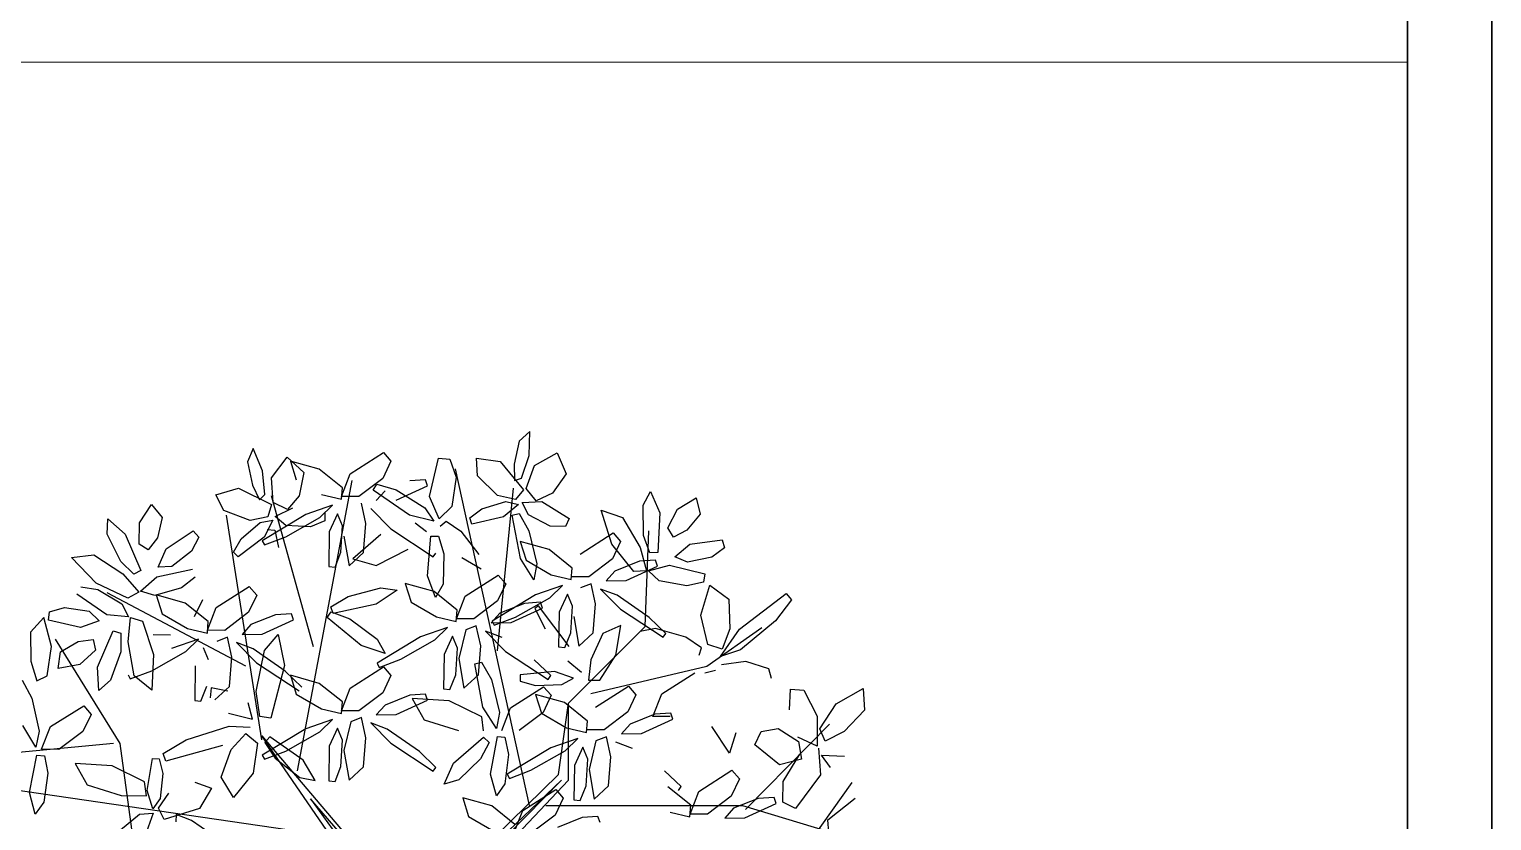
# Model space of a CAD drawing. Header units: inches. Extents: x 20.1 to 40.1, y 20 to 50.
# Drawn here: x 26.637 to 30.107, y 22.429 to 24.307 of the extents above; entities that cross this region are included whole.
import ezdxf

# ---------------------------------------------------------------- set-up
doc = ezdxf.new("R2010")
doc.units = ezdxf.units.IN
doc.header["$LTSCALE"] = 0.85
doc.header["$MEASUREMENT"] = 0

msp = doc.modelspace()

# ---------------------------------------------------------------- linework, layer by layer
at = {"lineweight": 30}
for p, q in [((29.9074, 20.2283), (29.9074, 32.0283)), ((30.1074, 20.0283), (30.1074, 32.0283))]:
    msp.add_line(p, q, dxfattribs=at)
at = {"lineweight": 9}
msp.add_line((25.2074, 24.2283), (29.9074, 24.2283), dxfattribs=at)
at = {"color": 62}
for p, q in [((27.7993, 23.3297), (27.7875, 23.2748)), ((27.8243, 23.3528), (27.7993, 23.3297)), ((27.8231, 23.2956), (27.8243, 23.3528)), ((27.477, 23.3025), (27.4947, 23.282)), ((27.5868, 23.1985), (27.6076, 23.2891)), ((27.6076, 23.2891), (27.6346, 23.2869)), ((27.7008, 23.2474), (27.6983, 23.289)), ((27.6983, 23.289), (27.7541, 23.2812)), ((27.8049, 23.2421), (27.8231, 23.2956)), ((27.8357, 23.2716), (27.8895, 23.3021)), ((27.8895, 23.3021), (27.9112, 23.2522)), ((27.4947, 23.282), (27.4755, 23.2413)), ((27.6346, 23.2869), (27.6495, 23.2445)), ((27.7541, 23.2812), (27.8099, 23.2141)), ((27.7875, 23.2748), (27.7881, 23.2361)), ((27.8156, 23.2169), (27.8357, 23.2716)), ((27.4617, 23.2279), (27.5076, 23.2145)), ((27.5078, 23.1896), (27.5822, 23.2237)), ((27.5772, 23.2379), (27.5395, 23.2353)), ((27.5822, 23.2237), (27.5772, 23.2379)), ((27.6495, 23.2445), (27.6392, 23.1742)), ((27.748, 23.2006), (27.7008, 23.2474)), ((27.7881, 23.2361), (27.8049, 23.2421)), ((27.9112, 23.2522), (27.8784, 23.2066)), ((27.5389, 23.1537), (27.4531, 23.2132)), ((27.5076, 23.2145), (27.5756, 23.1718)), ((27.6097, 23.1456), (27.5868, 23.1985)), ((27.7109, 23.1693), (27.7678, 23.1861)), ((27.7904, 23.1912), (27.748, 23.2006)), ((27.7678, 23.1861), (27.7974, 23.1793)), ((27.8099, 23.2141), (27.7904, 23.1912)), ((27.8066, 23.1843), (27.8532, 23.1866)), ((27.8211, 23.1548), (27.8066, 23.1843)), ((27.8394, 23.1882), (27.8156, 23.2169)), ((27.8784, 23.2066), (27.8394, 23.1882)), ((27.8532, 23.1866), (27.9179, 23.1464)), ((28.0938, 23.178), (28.1112, 23.2103)), ((28.1112, 23.2103), (28.133, 23.1597)), ((28.1749, 23.1685), (28.2196, 23.1953)), ((28.2196, 23.1953), (28.2286, 23.1563)), ((27.447, 23.1695), (27.4945, 23.1214)), ((27.5972, 23.1396), (27.5389, 23.1537)), ((27.5756, 23.1718), (27.5972, 23.1396)), ((27.6392, 23.1742), (27.6097, 23.1456)), ((27.6819, 23.1478), (27.7109, 23.1693)), ((27.7625, 23.1502), (27.6872, 23.1326)), ((27.7974, 23.1793), (27.7625, 23.1502)), ((27.7827, 23.1537), (27.7992, 23.1582)), ((27.8023, 23.0512), (27.7827, 23.1537)), ((27.7992, 23.1582), (27.8226, 23.1165)), ((27.8727, 23.1279), (27.8211, 23.1548)), ((28.0194, 23.085), (27.9939, 23.1655)), ((27.9939, 23.1655), (28.0445, 23.1481)), ((28.0944, 23.1059), (28.0938, 23.178)), ((28.133, 23.1597), (28.1285, 23.0658)), ((28.1519, 23.1238), (28.1749, 23.1685)), ((28.2286, 23.1563), (28.1974, 23.1184)), ((27.4945, 23.1214), (27.5954, 23.055)), ((27.5794, 23.1146), (27.5529, 23.1351)), ((27.6121, 23.1279), (27.6259, 23.1395)), ((27.6259, 23.1395), (27.6611, 23.1162)), ((27.6611, 23.1162), (27.7035, 23.0607)), ((27.6872, 23.1326), (27.6819, 23.1478)), ((27.8226, 23.1165), (27.8411, 23.0384)), ((27.9093, 23.1272), (27.8727, 23.1279)), ((27.9179, 23.1464), (27.9093, 23.1272)), ((28.0445, 23.1481), (28.0865, 23.0774)), ((28.1655, 23.1019), (28.1519, 23.1238)), ((28.1974, 23.1184), (28.1655, 23.1019)), ((27.5822, 23.0103), (27.59, 23.1039)), ((27.59, 23.1039), (27.6081, 23.1041)), ((27.6081, 23.1041), (27.6207, 23.0624)), ((27.8705, 23.0724), (27.8019, 23.0919)), ((27.8019, 23.0919), (27.8157, 23.0473)), ((27.9441, 23.0617), (28.0224, 23.1118)), ((28.0401, 23.0913), (28.021, 23.0507)), ((28.0224, 23.1118), (28.0401, 23.0913)), ((28.1095, 23.0648), (28.0944, 23.1059)), ((28.1685, 23.055), (28.2043, 23.0854)), ((28.2043, 23.0854), (28.2811, 23.0959)), ((28.2811, 23.0959), (28.2864, 23.0765)), ((27.4602, 23.0344), (27.5362, 23.073)), ((27.5954, 23.055), (27.6019, 23.0639)), ((27.6207, 23.0624), (27.6186, 22.9903)), ((27.709, 23.0258), (27.6631, 23.0527)), ((27.834, 23.0003), (27.8023, 23.0512)), ((27.8157, 23.0473), (27.8756, 23.0126)), ((28.1285, 23.0658), (28.1095, 23.0648)), ((28.2864, 23.0765), (28.2567, 23.0545)), ((27.6713, 22.9619), (27.7497, 23.012)), ((27.7497, 23.012), (27.7674, 22.9915)), ((27.8411, 23.0384), (27.834, 23.0003)), ((27.5096, 22.9758), (27.4596, 22.9427)), ((27.4713, 22.9819), (27.5096, 22.9758)), ((27.5978, 22.9726), (27.5291, 22.992)), ((27.5291, 22.992), (27.543, 22.9474)), ((27.6009, 22.9588), (27.5822, 23.0103)), ((27.6186, 22.9903), (27.6009, 22.9588)), ((27.7674, 22.9915), (27.7482, 22.9508)), ((27.9021, 22.9871), (27.8382, 22.9649)), ((27.8718, 22.9581), (27.9021, 22.9871)), ((27.543, 22.9474), (27.6029, 22.9128)), ((27.6524, 22.9287), (27.5978, 22.9726)), ((27.6506, 22.9081), (27.6713, 22.9619)), ((27.7482, 22.9508), (27.6917, 22.9078)), ((27.8382, 22.9649), (27.7349, 22.9024)), ((27.8122, 22.9448), (27.7538, 22.9216)), ((27.791, 22.912), (27.8718, 22.9581)), ((27.8499, 22.9474), (27.8122, 22.9448)), ((27.8549, 22.9332), (27.8499, 22.9474)), ((27.6029, 22.9128), (27.6502, 22.9018)), ((27.6502, 22.9018), (27.6524, 22.9287)), ((27.6917, 22.9078), (27.6506, 22.9081)), ((27.7538, 22.9216), (27.733, 22.8983)), ((27.7401, 22.8928), (27.791, 22.912)), ((27.7805, 22.8991), (27.8549, 22.9332)), ((27.8453, 22.9388), (27.8362, 22.9326)), ((27.8362, 22.9326), (27.8607, 22.884)), ((27.894, 22.9236), (27.8929, 22.8418)), ((27.6294, 22.8873), (27.5655, 22.8651)), ((27.5991, 22.8583), (27.6294, 22.8873)), ((27.6724, 22.8819), (27.6563, 22.8138)), ((27.6976, 22.8916), (27.6724, 22.8819)), ((27.7081, 22.8441), (27.6976, 22.8916)), ((27.7589, 22.8642), (27.7197, 22.879)), ((27.7197, 22.879), (27.7672, 22.8309)), ((27.733, 22.8983), (27.7805, 22.8991)), ((27.7349, 22.9024), (27.7401, 22.8928)), ((27.5655, 22.8651), (27.4621, 22.8026)), ((27.5183, 22.8122), (27.5991, 22.8583)), ((27.641, 22.867), (27.6213, 22.8237)), ((27.6531, 22.8382), (27.641, 22.867)), ((27.649, 22.7755), (27.6531, 22.8382)), ((27.7026, 22.7751), (27.7081, 22.8441)), ((27.8929, 22.8418), (27.9078, 22.8402)), ((27.4674, 22.7929), (27.5183, 22.8122)), ((27.6213, 22.8237), (27.6201, 22.7419)), ((27.6563, 22.8138), (27.6683, 22.7435)), ((27.6939, 22.8012), (27.7103, 22.8057)), ((27.7103, 22.8057), (27.7337, 22.764)), ((27.7672, 22.8309), (27.8681, 22.7645)), ((27.8746, 22.7734), (27.8353, 22.811)), ((27.4947, 22.7736), (27.4755, 22.7329)), ((27.477, 22.7941), (27.4947, 22.7736)), ((27.6351, 22.7403), (27.649, 22.7755)), ((27.6683, 22.7435), (27.7026, 22.7751)), ((27.7134, 22.6987), (27.6939, 22.8012)), ((27.8831, 22.7828), (27.8016, 22.7753)), ((27.8016, 22.7753), (27.8016, 22.7603)), ((27.8681, 22.7645), (27.8746, 22.7734)), ((27.6201, 22.7419), (27.6351, 22.7403)), ((27.7337, 22.764), (27.7523, 22.6859)), ((27.779, 22.6971), (27.8573, 22.7471)), ((27.8016, 22.7603), (27.838, 22.7501)), ((27.838, 22.7501), (27.9008, 22.7527)), ((27.8573, 22.7471), (27.8751, 22.7267)), ((27.5395, 22.727), (27.4811, 22.7037)), ((27.5078, 22.6812), (27.5822, 22.7153)), ((27.5772, 22.7295), (27.5395, 22.727)), ((27.6331, 22.7139), (27.5452, 22.7189)), ((27.5452, 22.7189), (27.5737, 22.6688)), ((27.5822, 22.7153), (27.5772, 22.7295)), ((27.7104, 22.6756), (27.6331, 22.7139)), ((27.7452, 22.6478), (27.7134, 22.6987)), ((27.9069, 22.7093), (27.8382, 22.7288)), ((27.8382, 22.7288), (27.852, 22.6841)), ((27.8751, 22.7267), (27.8559, 22.686)), ((27.4603, 22.6804), (27.5078, 22.6812)), ((27.5737, 22.6688), (27.655, 22.643)), ((27.7149, 22.6424), (27.7104, 22.6756)), ((27.7523, 22.6859), (27.7452, 22.6478)), ((27.7583, 22.6433), (27.779, 22.6971)), ((27.8559, 22.686), (27.7993, 22.643)), ((27.7313, 22.5396), (27.7476, 22.629)), ((27.7476, 22.629), (27.7656, 22.6276)), ((27.3486, 22.6058), (27.3474, 22.524)), ((27.3836, 22.5959), (27.3956, 22.5256)), ((27.4945, 22.613), (27.5954, 22.5466)), ((27.6438, 22.566), (27.715, 22.6273)), ((27.728, 22.6148), (27.7079, 22.5763)), ((27.715, 22.6273), (27.728, 22.6148)), ((27.7656, 22.6276), (27.7744, 22.5863)), ((27.8746, 22.6018), (27.7712, 22.5393)), ((27.8274, 22.5489), (27.9082, 22.595)), ((27.6211, 22.5162), (27.6438, 22.566)), ((27.7079, 22.5763), (27.6558, 22.5263)), ((27.7744, 22.5863), (27.7657, 22.517)), ((27.3624, 22.5224), (27.3763, 22.5576)), ((27.3956, 22.5256), (27.4299, 22.5573)), ((27.5954, 22.5466), (27.6019, 22.5555)), ((27.6558, 22.5263), (27.6211, 22.5162)), ((27.7452, 22.4882), (27.7313, 22.5396)), ((27.7712, 22.5393), (27.7765, 22.5296)), ((27.7765, 22.5296), (27.8274, 22.5489)), ((27.3474, 22.524), (27.3624, 22.5224)), ((27.7657, 22.517), (27.7452, 22.4882)), ((27.8077, 22.4535), (27.886, 22.5036)), ((27.886, 22.5036), (27.9038, 22.4831)), ((27.7342, 22.4642), (27.6655, 22.4837)), ((27.6655, 22.4837), (27.6793, 22.439)), ((27.7888, 22.4204), (27.7342, 22.4642)), ((27.9038, 22.4831), (27.8846, 22.4424)), ((27.6793, 22.439), (27.7392, 22.4044)), ((27.787, 22.3997), (27.8077, 22.4535)), ((27.8846, 22.4424), (27.828, 22.3995))]:
    msp.add_line(p, q, dxfattribs=at)
at = {"color": 60}
for p, q in [((27.1684, 23.3118), (27.1549, 23.2805)), ((27.1906, 23.259), (27.1684, 23.3118)), ((27.2119, 23.2422), (27.2486, 23.2919)), ((27.2486, 23.2919), (27.2887, 23.2552)), ((27.3986, 23.2524), (27.477, 23.3025)), ((27.1549, 23.2805), (27.1665, 23.2255)), ((27.1957, 23.2027), (27.1906, 23.259)), ((27.3251, 23.2631), (27.2564, 23.2825)), ((27.2564, 23.2825), (27.2703, 23.2379)), ((27.2887, 23.2552), (27.2773, 23.2002)), ((27.3797, 23.2192), (27.3251, 23.2631)), ((27.1665, 23.2255), (27.1829, 23.1904)), ((27.2158, 23.184), (27.2119, 23.2422)), ((27.3775, 23.1923), (27.3797, 23.2192)), ((27.3779, 23.1986), (27.3986, 23.2524)), ((27.4755, 23.2413), (27.419, 23.1983)), ((27.4531, 23.2132), (27.4617, 23.2279)), ((27.0793, 23.2022), (27.1334, 23.2177)), ((27.0985, 23.1652), (27.0793, 23.2022)), ((27.1334, 23.2177), (27.2117, 23.1792)), ((27.1829, 23.1904), (27.1957, 23.2027)), ((27.2492, 23.1675), (27.2158, 23.184)), ((27.2773, 23.2002), (27.2492, 23.1675)), ((27.3302, 23.2033), (27.3775, 23.1923)), ((27.419, 23.1983), (27.3779, 23.1986)), ((27.4811, 23.212), (27.4603, 23.1888)), ((26.8985, 23.1356), (26.927, 23.1793)), ((26.927, 23.1793), (26.9521, 23.1482)), ((27.1607, 23.1417), (27.0985, 23.1652)), ((27.2032, 23.1503), (27.1607, 23.1417)), ((27.2928, 23.1556), (27.1894, 23.0931)), ((27.2117, 23.1792), (27.2032, 23.1503)), ((27.2207, 23.1506), (27.2624, 23.1717)), ((27.246, 23.1296), (27.2207, 23.1506)), ((27.3567, 23.1778), (27.2928, 23.1556)), ((27.3264, 23.1488), (27.3567, 23.1778)), ((27.3378, 23.1613), (27.3378, 23.1402)), ((27.3683, 23.1574), (27.3486, 23.1142)), ((27.3804, 23.1287), (27.3683, 23.1574)), ((27.4354, 23.1346), (27.4249, 23.1821)), ((26.8215, 23.1086), (26.8229, 23.1453)), ((26.8229, 23.1453), (26.8647, 23.1093)), ((26.8974, 23.0853), (26.8985, 23.1356)), ((26.9521, 23.1482), (26.9407, 23.1004)), ((26.9614, 23.0738), (27.0258, 23.1169)), ((27.0258, 23.1169), (27.039, 23.1018)), ((27.1394, 23.0979), (27.1846, 23.1365)), ((27.1846, 23.1365), (27.2144, 23.1424)), ((27.2144, 23.1424), (27.1943, 23.1016)), ((27.2014, 23.1197), (27.2194, 23.1182)), ((27.2194, 23.1182), (27.2282, 23.077)), ((27.2456, 23.1027), (27.3264, 23.1488)), ((27.3041, 23.126), (27.246, 23.1296)), ((27.3378, 23.1402), (27.3041, 23.126)), ((27.3763, 23.066), (27.3804, 23.1287)), ((27.4299, 23.0656), (27.4354, 23.1346)), ((26.8537, 23.044), (26.8215, 23.1086)), ((26.8647, 23.1093), (26.9018, 23.023)), ((26.9193, 23.0716), (26.8974, 23.0853)), ((26.9407, 23.1004), (26.9193, 23.0716)), ((27.039, 23.1018), (27.022, 23.069)), ((27.1217, 23.0666), (27.1394, 23.0979)), ((27.1943, 23.1016), (27.1327, 23.0548)), ((27.1894, 23.0931), (27.1947, 23.0834)), ((27.1947, 23.0834), (27.2456, 23.1027)), ((27.3486, 23.1142), (27.3474, 23.0324)), ((27.3836, 23.1043), (27.3956, 23.0339)), ((27.4709, 23.1082), (27.4047, 23.0503)), ((26.7371, 23.0535), (26.7902, 23.0601)), ((26.7953, 22.9924), (26.7371, 23.0535)), ((26.7902, 23.0601), (26.859, 23.015)), ((26.9426, 23.0308), (26.9614, 23.0738)), ((27.022, 23.069), (26.9752, 23.0326)), ((27.1327, 23.0548), (27.1217, 23.0666)), ((27.3624, 23.0308), (27.3763, 23.066)), ((27.3956, 23.0339), (27.4299, 23.0656)), ((27.4047, 23.0503), (27.4602, 23.0344)), ((26.8852, 23.0137), (26.8537, 23.044)), ((26.859, 23.015), (26.8967, 22.9717)), ((26.9018, 23.023), (26.8852, 23.0137)), ((26.9395, 23.0078), (27.0242, 23.0257)), ((26.9752, 23.0326), (26.9426, 23.0308)), ((27.3474, 23.0324), (27.3624, 23.0308)), ((26.7593, 22.9841), (26.7996, 22.978)), ((26.8704, 22.9569), (26.7953, 22.9924)), ((26.7996, 22.978), (26.8565, 22.9439)), ((26.9008, 22.9737), (26.9395, 23.0078)), ((26.9984, 22.9817), (26.9345, 22.9638)), ((27.0305, 23.0067), (26.9984, 22.9817)), ((27.0805, 22.9347), (27.1588, 22.9847)), ((27.1588, 22.9847), (27.1765, 22.9642)), ((27.3938, 22.9612), (27.4713, 22.9819)), ((26.8212, 22.9173), (26.7499, 22.9664)), ((26.8565, 22.9439), (26.8726, 22.9127)), ((26.8967, 22.9717), (26.8704, 22.9569)), ((26.9345, 22.9638), (26.9008, 22.9737)), ((27.007, 22.9453), (26.9383, 22.9648)), ((26.9383, 22.9648), (26.9521, 22.9202)), ((27.0615, 22.9015), (27.007, 22.9453)), ((27.0475, 22.9531), (27.0283, 22.9125)), ((27.1765, 22.9642), (27.1574, 22.9236)), ((27.3527, 22.9367), (27.3938, 22.9612)), ((27.4596, 22.9427), (27.3576, 22.9204)), ((26.671, 22.9113), (26.6397, 22.8766)), ((26.6893, 22.8423), (26.671, 22.9113)), ((26.6826, 22.9048), (26.6845, 22.9248)), ((26.6845, 22.9248), (26.72, 22.935)), ((26.72, 22.935), (26.7786, 22.9261)), ((26.7786, 22.9261), (26.8024, 22.9037)), ((26.8726, 22.9127), (26.8212, 22.9173)), ((26.8714, 22.8539), (26.8769, 22.911)), ((26.8769, 22.911), (26.9056, 22.9022)), ((26.9521, 22.9202), (27.012, 22.8855)), ((27.0598, 22.8809), (27.0805, 22.9347)), ((27.1574, 22.9236), (27.1008, 22.8806)), ((27.2213, 22.9176), (27.1629, 22.8943)), ((27.259, 22.9202), (27.2213, 22.9176)), ((27.264, 22.906), (27.259, 22.9202)), ((27.3434, 22.9109), (27.3531, 22.9249)), ((27.4241, 22.8447), (27.3434, 22.9109)), ((27.3576, 22.9204), (27.3527, 22.9367)), ((27.3531, 22.9249), (27.3978, 22.9078)), ((27.3978, 22.9078), (27.4621, 22.8598)), ((26.6397, 22.8766), (26.6404, 22.8075)), ((26.7582, 22.8877), (26.6826, 22.9048)), ((26.8024, 22.9037), (26.7582, 22.8877)), ((26.799, 22.7932), (26.8361, 22.8795)), ((26.8361, 22.8795), (26.8543, 22.8738)), ((26.8543, 22.8738), (26.8539, 22.8301)), ((26.9056, 22.9022), (26.9316, 22.8233)), ((27.012, 22.8855), (27.0594, 22.8745)), ((27.0594, 22.8745), (27.0615, 22.9015)), ((27.1008, 22.8806), (27.0598, 22.8809)), ((27.1629, 22.8943), (27.1422, 22.871)), ((27.1422, 22.871), (27.1897, 22.8718)), ((27.1897, 22.8718), (27.264, 22.906)), ((26.6794, 22.773), (26.6893, 22.8423)), ((26.7106, 22.8298), (26.7531, 22.8544)), ((26.7531, 22.8544), (26.7888, 22.8587)), ((26.7888, 22.8587), (26.7939, 22.8334)), ((26.8859, 22.773), (26.8714, 22.8539)), ((26.9717, 22.8695), (26.9307, 22.8698)), ((27.0385, 22.8601), (26.9746, 22.8378)), ((27.0083, 22.831), (27.0385, 22.8601)), ((27.0623, 22.811), (27.0502, 22.8397)), ((27.1068, 22.8644), (27.0815, 22.8547)), ((27.1172, 22.8169), (27.1068, 22.8644)), ((27.168, 22.8369), (27.1288, 22.8517)), ((27.1288, 22.8517), (27.1764, 22.8037)), ((27.2444, 22.7838), (27.168, 22.8369)), ((27.1948, 22.8328), (27.2271, 22.8713)), ((27.2271, 22.8713), (27.2421, 22.7973)), ((27.481, 22.826), (27.4241, 22.8447)), ((27.4621, 22.8598), (27.481, 22.826)), ((26.6404, 22.8075), (26.6551, 22.7611)), ((26.7054, 22.7902), (26.7106, 22.8298)), ((26.7939, 22.8334), (26.7567, 22.7996)), ((26.8539, 22.8301), (26.8292, 22.7623)), ((26.9316, 22.8233), (26.9273, 22.739)), ((26.9274, 22.7849), (27.0083, 22.831)), ((27.1117, 22.7479), (27.1172, 22.8169)), ((27.1755, 22.7358), (27.1948, 22.8328)), ((27.1764, 22.8037), (27.2772, 22.7372)), ((27.4621, 22.8026), (27.4674, 22.7929)), ((26.6551, 22.7611), (26.6794, 22.773)), ((26.7567, 22.7996), (26.7054, 22.7902)), ((26.8017, 22.7381), (26.799, 22.7932)), ((26.8713, 22.7753), (26.8766, 22.7657)), ((26.8766, 22.7657), (26.9274, 22.7849)), ((26.9273, 22.739), (26.8859, 22.773)), ((27.0304, 22.7965), (27.0293, 22.7147)), ((27.2421, 22.7973), (27.21, 22.6726)), ((27.2837, 22.7462), (27.2444, 22.7838)), ((27.3251, 22.7547), (27.2564, 22.7741)), ((27.2564, 22.7741), (27.2703, 22.7295)), ((27.3986, 22.744), (27.477, 22.7941)), ((26.6201, 22.7624), (26.6429, 22.7203)), ((26.8292, 22.7623), (26.8017, 22.7381)), ((27.0443, 22.7131), (27.0582, 22.7482)), ((27.0686, 22.7444), (27.0658, 22.7205)), ((27.1077, 22.7368), (27.0686, 22.7444)), ((27.0774, 22.7162), (27.1117, 22.7479)), ((27.1842, 22.6765), (27.1755, 22.7358)), ((27.3797, 22.7109), (27.3251, 22.7547)), ((27.3779, 22.6902), (27.3986, 22.744)), ((27.4755, 22.7329), (27.419, 22.6899)), ((26.6429, 22.7203), (26.6604, 22.642)), ((26.6872, 22.6528), (26.7662, 22.7017)), ((26.7662, 22.7017), (26.7837, 22.681)), ((27.0293, 22.7147), (27.0443, 22.7131)), ((27.1664, 22.6703), (27.1565, 22.7089)), ((27.2703, 22.7295), (27.3302, 22.6949)), ((27.3775, 22.6839), (27.3797, 22.7109)), ((27.4811, 22.7037), (27.4603, 22.6804)), ((26.7837, 22.681), (26.764, 22.6406)), ((27.1098, 22.6843), (27.1664, 22.6703)), ((27.21, 22.6726), (27.1842, 22.6765)), ((27.3567, 22.6694), (27.2928, 22.6472)), ((27.3264, 22.6404), (27.3567, 22.6694)), ((27.3302, 22.6949), (27.3775, 22.6839)), ((27.419, 22.6899), (27.3779, 22.6902)), ((27.3996, 22.6641), (27.3836, 22.5959)), ((27.4249, 22.6737), (27.3996, 22.6641)), ((27.4354, 22.6262), (27.4249, 22.6737)), ((26.6527, 22.604), (26.6217, 22.6553)), ((26.6604, 22.642), (26.6527, 22.604)), ((26.6658, 22.5993), (26.6872, 22.6528)), ((26.764, 22.6406), (26.7068, 22.5984)), ((27.0089, 22.6213), (27.111, 22.6536)), ((27.111, 22.6536), (27.1612, 22.651)), ((27.1162, 22.5982), (27.1506, 22.636)), ((27.1506, 22.636), (27.1783, 22.6134)), ((27.2928, 22.6472), (27.1894, 22.5847)), ((27.2073, 22.6285), (27.1956, 22.6148)), ((27.2866, 22.5729), (27.2073, 22.6285)), ((27.2456, 22.5943), (27.3264, 22.6404)), ((27.3683, 22.6491), (27.3486, 22.6058)), ((27.3804, 22.6203), (27.3683, 22.6491)), ((27.4862, 22.6463), (27.447, 22.6611)), ((27.447, 22.6611), (27.4945, 22.613)), ((27.5626, 22.5932), (27.4862, 22.6463)), ((26.7068, 22.5984), (26.6658, 22.5993)), ((26.9546, 22.5888), (27.0089, 22.6213)), ((27.0951, 22.6077), (26.9609, 22.5708)), ((27.0923, 22.5322), (27.1162, 22.5982)), ((27.1783, 22.6134), (27.1682, 22.5424)), ((27.1947, 22.575), (27.2456, 22.5943)), ((27.1956, 22.6148), (27.2206, 22.5776)), ((27.3763, 22.5576), (27.3804, 22.6203)), ((27.4299, 22.5573), (27.4354, 22.6262)), ((26.6373, 22.4959), (26.6548, 22.5851)), ((26.6548, 22.5851), (26.6728, 22.5834)), ((26.6728, 22.5834), (26.681, 22.542)), ((26.8332, 22.5596), (26.7454, 22.5646)), ((26.7454, 22.5646), (26.7739, 22.5145)), ((26.9105, 22.5213), (26.8332, 22.5596)), ((26.9162, 22.5006), (26.9289, 22.5769)), ((26.9289, 22.5769), (26.9449, 22.5759)), ((26.9449, 22.5759), (26.9536, 22.541)), ((26.9609, 22.5708), (26.9546, 22.5888)), ((27.1894, 22.5847), (27.1947, 22.575)), ((27.2206, 22.5776), (27.2792, 22.5318)), ((27.3156, 22.5246), (27.2866, 22.5729)), ((27.6019, 22.5555), (27.5626, 22.5932)), ((26.681, 22.542), (26.6714, 22.4729)), ((26.9536, 22.541), (26.9473, 22.4819)), ((27.1216, 22.4846), (27.0923, 22.5322)), ((27.1682, 22.5424), (27.1216, 22.4846)), ((27.2792, 22.5318), (27.3156, 22.5246)), ((26.6505, 22.4444), (26.6373, 22.4959)), ((26.7739, 22.5145), (26.8551, 22.4887)), ((26.9151, 22.4881), (26.9105, 22.5213)), ((26.9297, 22.4572), (26.9162, 22.5006)), ((26.9433, 22.4591), (26.9683, 22.4946)), ((27.0296, 22.5203), (27.069, 22.5066)), ((27.069, 22.5066), (27.0404, 22.4582)), ((26.6714, 22.4729), (26.6505, 22.4444)), ((26.8551, 22.4887), (26.9151, 22.4881)), ((26.9473, 22.4819), (26.9297, 22.4572)), ((26.9571, 22.4323), (26.9433, 22.4591)), ((27.0404, 22.4582), (26.9571, 22.4323)), ((26.8533, 22.4073), (26.898, 22.4447)), ((26.898, 22.4447), (26.9308, 22.4468)), ((26.9308, 22.4468), (26.915, 22.4028)), ((26.9857, 22.444), (26.9848, 22.4262)), ((27.0217, 22.4297), (26.9857, 22.444)), ((27.0679, 22.3978), (27.0217, 22.4297))]:
    msp.add_line(p, q, dxfattribs=at)
at = {"color": 44}
for p, q in [((27.8241, 22.465), (27.6481, 23.2639)), ((27.2732, 22.5477), (27.4033, 23.2363)), ((27.3114, 22.8415), (27.212, 23.1996)), ((27.7476, 22.8323), (27.7858, 23.218)), ((27.189, 22.6211), (27.1048, 23.1537)), ((28.0986, 22.8898), (28.1072, 23.117)), ((27.1507, 22.7956), (26.8217, 22.9701)), ((27.9166, 22.7078), (28.0986, 22.8898)), ((26.8523, 22.612), (26.6993, 22.8599)), ((27.9695, 22.7313), (28.245, 22.7956)), ((27.893, 22.5385), (27.9166, 22.7078)), ((27.9166, 22.5257), (27.9166, 22.7078)), ((27.5104, 22.162), (27.189, 22.6303)), ((27.189, 22.6303), (27.5506, 22.2051)), ((28.3368, 22.4559), (28.5357, 22.6579)), ((26.837, 22.612), (26.5386, 22.5844)), ((26.8829, 22.3916), (26.8523, 22.612)), ((27.5506, 22.2051), (27.893, 22.5385)), ((27.9, 22.5256), (27.5524, 22.1947)), ((27.558, 22.178), (27.9, 22.5256)), ((27.5888, 22.1789), (27.9166, 22.5257)), ((27.3573, 22.3916), (26.5386, 22.5109)), ((28.2832, 22.0886), (28.5893, 22.5201)), ((27.5524, 22.1947), (27.3041, 22.4814)), ((27.3041, 22.4814), (27.5357, 22.1616)), ((27.8624, 22.465), (28.3291, 22.465)), ((28.3291, 22.465), (28.6352, 22.3732))]:
    msp.add_line(p, q, dxfattribs=at)
at = {"color": 64}
for p, q in [((28.0713, 23.0202), (28.0194, 23.085)), ((27.9251, 23.0286), (27.8705, 23.0724)), ((28.021, 23.0507), (27.9644, 23.0077)), ((28.1226, 23.0473), (28.0849, 23.0447)), ((28.0865, 23.0774), (28.1014, 23.022)), ((28.1276, 23.0331), (28.1226, 23.0473)), ((28.1986, 23.0423), (28.1685, 23.055)), ((28.2567, 23.0545), (28.1986, 23.0423)), ((27.8756, 23.0126), (27.9229, 23.0016)), ((27.9229, 23.0016), (27.9251, 23.0286)), ((28.0265, 23.0214), (28.0057, 22.9981)), ((28.0849, 23.0447), (28.0265, 23.0214)), ((28.0532, 22.9989), (28.1276, 23.0331)), ((28.1014, 23.022), (28.0713, 23.0202)), ((28.1059, 23.022), (28.1557, 23.0357)), ((28.1319, 22.9983), (28.1059, 23.022)), ((28.1557, 23.0357), (28.2397, 23.0147)), ((28.2397, 23.0147), (28.2371, 22.9948)), ((27.9644, 23.0077), (27.9233, 23.008)), ((27.9703, 22.9914), (27.9451, 22.9818)), ((27.9808, 22.944), (27.9703, 22.9914)), ((28.0316, 22.964), (27.9924, 22.9788)), ((27.9924, 22.9788), (28.0399, 22.9307)), ((28.0057, 22.9981), (28.0532, 22.9989)), ((28.1972, 22.9864), (28.1319, 22.9983)), ((28.2371, 22.9948), (28.1972, 22.9864)), ((28.2302, 22.9168), (28.2519, 22.9878)), ((28.2519, 22.9878), (28.2968, 22.9545)), ((27.9137, 22.9668), (27.894, 22.9236)), ((27.9258, 22.9381), (27.9137, 22.9668)), ((27.9753, 22.875), (27.9808, 22.944)), ((28.108, 22.9109), (28.0316, 22.964)), ((28.2968, 22.9545), (28.2993, 22.8844)), ((28.3224, 22.8835), (28.4331, 22.9679)), ((28.4456, 22.9535), (28.4074, 22.903)), ((28.4331, 22.9679), (28.4456, 22.9535)), ((27.9183, 22.8427), (27.8453, 22.9388)), ((27.9217, 22.8753), (27.9258, 22.9381)), ((27.929, 22.9137), (27.941, 22.8433)), ((28.0399, 22.9307), (28.1408, 22.8643)), ((28.1473, 22.8733), (28.108, 22.9109)), ((28.2473, 22.8471), (28.2302, 22.9168)), ((27.9078, 22.8402), (27.9217, 22.8753)), ((27.941, 22.8433), (27.9753, 22.875)), ((27.9978, 22.8737), (27.9697, 22.8105)), ((28.0407, 22.8922), (27.9978, 22.8737)), ((28.0286, 22.8218), (28.0407, 22.8922)), ((28.1232, 22.8852), (28.0868, 22.8783)), ((28.1947, 22.8645), (28.1232, 22.8852)), ((28.1408, 22.8643), (28.1473, 22.8733)), ((28.245, 22.7956), (28.375, 22.8874)), ((28.2772, 22.8186), (28.3224, 22.8835)), ((28.2993, 22.8844), (28.2814, 22.8365)), ((28.4074, 22.903), (28.3247, 22.8349)), ((28.2318, 22.8394), (28.1947, 22.8645)), ((28.2261, 22.8223), (28.2318, 22.8394)), ((28.2814, 22.8365), (28.2473, 22.8471)), ((27.9151, 22.8085), (27.9471, 22.7815)), ((27.9697, 22.8105), (27.9637, 22.7623)), ((27.9908, 22.763), (28.0286, 22.8218)), ((28.3247, 22.8349), (28.2772, 22.8186)), ((28.3373, 22.8069), (28.2795, 22.7988)), ((28.3916, 22.7898), (28.3373, 22.8069)), ((27.9282, 22.7677), (27.8831, 22.7828)), ((27.9008, 22.7527), (27.9282, 22.7677)), ((28.1376, 22.7304), (28.2159, 22.7804)), ((28.24, 22.7804), (28.2654, 22.7864)), ((28.398, 22.7666), (28.3916, 22.7898)), ((27.9637, 22.7623), (27.9908, 22.763)), ((27.9804, 22.6986), (28.0587, 22.7487)), ((28.0587, 22.7487), (28.0765, 22.7282)), ((28.4405, 22.6926), (28.4433, 22.7414)), ((28.4433, 22.7414), (28.4745, 22.7388)), ((28.4745, 22.7388), (28.5064, 22.6773)), ((28.552, 22.7063), (28.6156, 22.7426)), ((28.6156, 22.7426), (28.6187, 22.6914)), ((27.9615, 22.6655), (27.9069, 22.7093)), ((28.0765, 22.7282), (28.0573, 22.6875)), ((28.1169, 22.6766), (28.1376, 22.7304)), ((28.5126, 22.6469), (28.552, 22.7063)), ((27.852, 22.6841), (27.9119, 22.6495)), ((27.9593, 22.6385), (27.9615, 22.6655)), ((28.0573, 22.6875), (28.0007, 22.6446)), ((28.1212, 22.6816), (28.0628, 22.6583)), ((28.0896, 22.6358), (28.164, 22.6699)), ((28.1579, 22.6763), (28.1169, 22.6766)), ((28.159, 22.6842), (28.1212, 22.6816)), ((28.164, 22.6699), (28.159, 22.6842)), ((28.6187, 22.6914), (28.5702, 22.6407)), ((27.9119, 22.6495), (27.9593, 22.6385)), ((28.0007, 22.6446), (27.9597, 22.6448)), ((28.0628, 22.6583), (28.0421, 22.635)), ((28.0421, 22.635), (28.0896, 22.6358)), ((28.3737, 22.641), (28.4137, 22.6477)), ((27.9384, 22.624), (27.8746, 22.6018)), ((27.9082, 22.595), (27.9384, 22.624)), ((27.9501, 22.6037), (27.9304, 22.5605)), ((27.9622, 22.5749), (27.9501, 22.6037)), ((27.9814, 22.6187), (27.9653, 22.5506)), ((28.0067, 22.6283), (27.9814, 22.6187)), ((28.0171, 22.5808), (28.0067, 22.6283)), ((28.068, 22.6009), (28.0288, 22.6157)), ((27.9304, 22.5605), (27.9292, 22.4786)), ((27.9581, 22.5122), (27.9622, 22.5749)), ((28.0117, 22.5119), (28.0171, 22.5808)), ((27.9653, 22.5506), (27.9773, 22.4802)), ((27.9442, 22.477), (27.9581, 22.5122)), ((27.9773, 22.4802), (28.0117, 22.5119)), ((27.9292, 22.4786), (27.9442, 22.477)), ((27.9485, 22.4365), (27.8901, 22.4132)), ((27.9862, 22.439), (27.9485, 22.4365)), ((27.9913, 22.4248), (27.9862, 22.439))]:
    msp.add_line(p, q, dxfattribs=at)
at = {"color": 66}
for p, q in [((28.5064, 22.6773), (28.5063, 22.606)), ((28.2984, 22.5897), (28.2568, 22.6527)), ((28.3139, 22.6375), (28.2984, 22.5897)), ((28.3583, 22.6094), (28.3737, 22.641)), ((28.4137, 22.6477), (28.4623, 22.6174)), ((28.5254, 22.6182), (28.5126, 22.6469)), ((28.5702, 22.6407), (28.5254, 22.6182)), ((28.417, 22.5614), (28.3583, 22.6094)), ((28.5063, 22.606), (28.4604, 22.6274)), ((28.4623, 22.6174), (28.4691, 22.575)), ((28.5097, 22.6012), (28.5143, 22.5379)), ((28.4691, 22.575), (28.417, 22.5614)), ((28.4257, 22.5226), (28.4652, 22.5872)), ((28.538, 22.5553), (28.5166, 22.5851)), ((28.5166, 22.5851), (28.5716, 22.5825)), ((28.1836, 22.5101), (28.1443, 22.5478)), ((28.2258, 22.4989), (28.3042, 22.549)), ((28.3219, 22.5285), (28.3028, 22.4878)), ((28.3042, 22.549), (28.3219, 22.5285)), ((28.5143, 22.5379), (28.4548, 22.4583)), ((28.2069, 22.4658), (28.1523, 22.5096)), ((28.1772, 22.5012), (28.1836, 22.5101)), ((28.2051, 22.4451), (28.2258, 22.4989)), ((28.4254, 22.4735), (28.4257, 22.5226)), ((28.2047, 22.4388), (28.2069, 22.4658)), ((28.3028, 22.4878), (28.2462, 22.4448)), ((28.3083, 22.4586), (28.2875, 22.4353)), ((28.3667, 22.4819), (28.3083, 22.4586)), ((28.335, 22.4361), (28.4094, 22.4702)), ((28.4044, 22.4844), (28.3667, 22.4819)), ((28.4094, 22.4702), (28.4044, 22.4844)), ((28.4548, 22.4583), (28.4254, 22.4735)), ((28.5322, 22.431), (28.597, 22.483)), ((28.1574, 22.4498), (28.2047, 22.4388)), ((28.2462, 22.4448), (28.2051, 22.4451)), ((28.2875, 22.4353), (28.335, 22.4361)), ((28.534, 22.401), (28.5322, 22.431))]:
    msp.add_line(p, q, dxfattribs=at)

doc.saveas('drawing.dxf')
